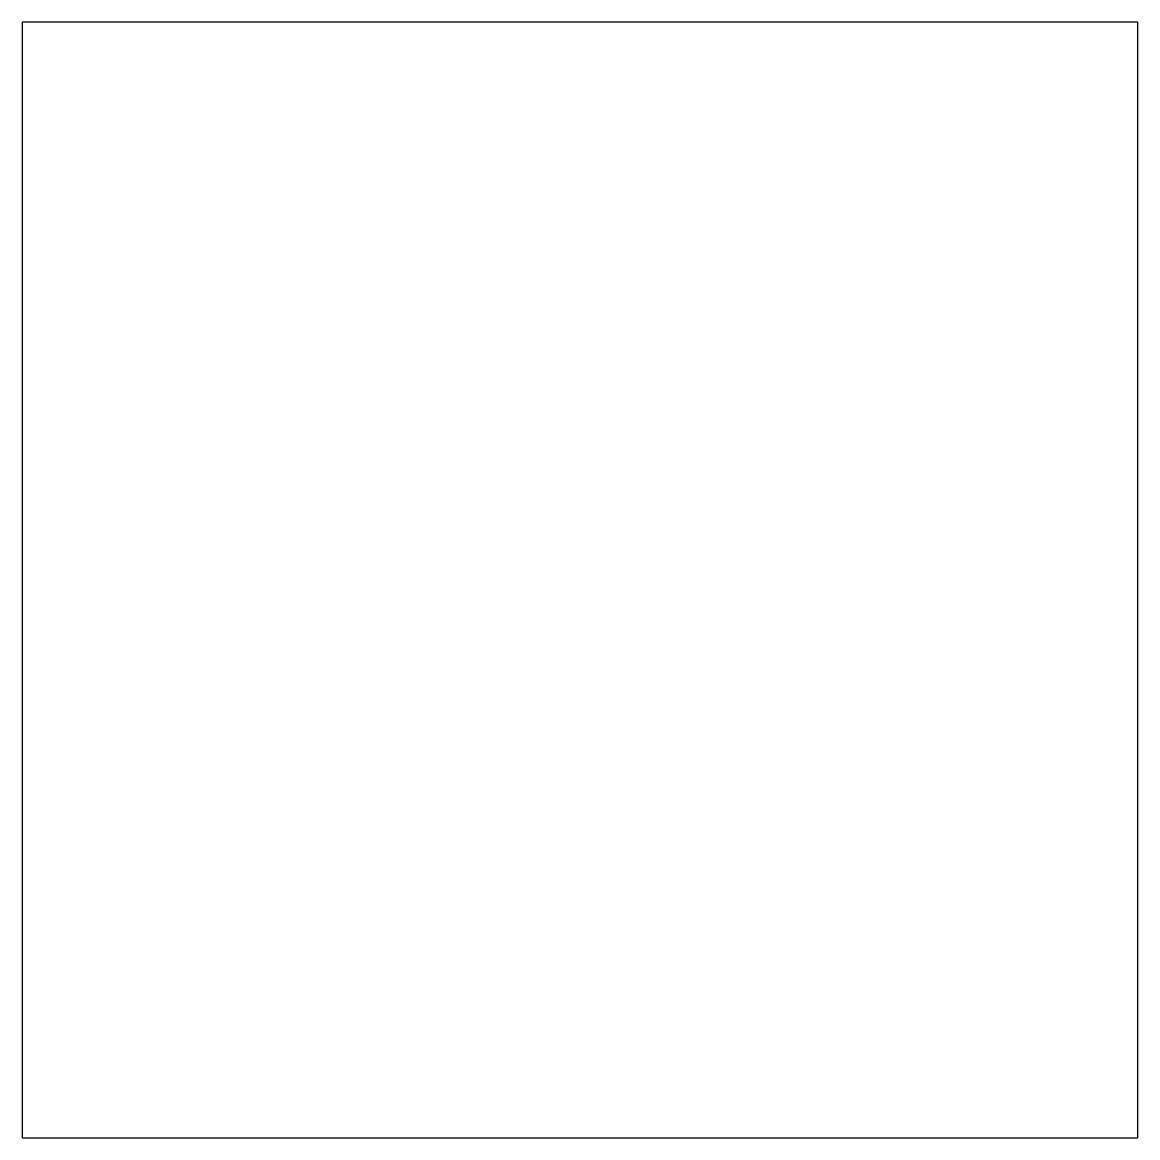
# Model space of a CAD drawing. Header units: millimetres. Extents: x 0 to 35, y 0 to 35.
import ezdxf

# ---------------------------------------------------------------- set-up
doc = ezdxf.new("R2010")
doc.units = ezdxf.units.MM

msp = doc.modelspace()

# ---------------------------------------------------------------- linework, layer by layer
at = {"layer": 'Diffusor'}
for p, q in [((35, 35), (0, 35)), ((0, 35), (0, 0)), ((35, 0), (35, 35)), ((0, 0), (35, 0))]:
    msp.add_line(p, q, dxfattribs=at)

doc.saveas('drawing.dxf')
